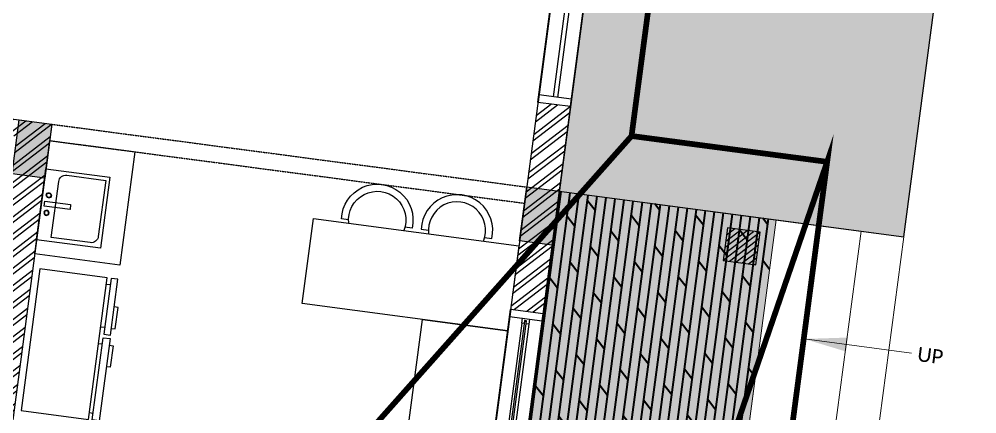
# Model space of a CAD drawing. Header units: millimetres. Extents: x -176651 to 424033, y -469666 to 486614.
# Drawn here: x 107082 to 113780, y 92307 to 95071 of the extents above; entities that cross this region are included whole.
import ezdxf

# ---------------------------------------------------------------- set-up
doc = ezdxf.new("R2010")
doc.units = ezdxf.units.MM
doc.set_wipeout_variables(frame=1)
doc.linetypes.add('1625_East Villa$0$DASHED', pattern=[0.75, 0.5, -0.25])
doc.linetypes.add('1625E_Roof Plan$0$DASHED', pattern=[0.75, 0.5, -0.25])
for name, color, linetype in [('1625_East Villa$0$ad-Arrow', 8, 'Continuous'), ('1625_East Villa$0$ad-Elevation 10', 8, 'Continuous'), ('1625_East Villa$0$ad-Furniture', 8, 'Continuous'), ('1625_East Villa$0$ad-Glass Sectionline', 8, 'Continuous'), ('1625_East Villa$0$ad-Text main', 8, 'Continuous'), ('1625_East Villa$0$ad-Verandah', 8, 'Continuous'), ('1625_East Villa$0$ad-Wall', 8, 'Continuous'), ('1625_East Villa$0$ad-Wall hatch', 8, 'Continuous'), ('1625E_Columns$0$ad-Column', 8, 'Continuous'), ('1625E_Columns$0$ad-Column Hatch', 8, 'Continuous'), ('1625E_Columns$0$ad-MS Column', 8, 'Continuous'), ('1625E_Roof Plan$0$ad-Primary Roof', 8, 'Continuous'), ('1625E_Roof Plan$0$ad-Secondary Roof', 8, 'Continuous'), ('ad-Plinth', 8, 'Continuous'), ('ad-Verandah', 33, 'Continuous')]:
    doc.layers.add(name, color=color, linetype=linetype)
doc.layers.add('1625_East Villa$0$ad-Landscape', color=8, linetype='Continuous', lineweight=35)
doc.styles.add('1625_East Villa$0$6 U T S R N_Corridor-Basement$0$grid_text', font='verdana.ttf', dxfattribs={"width": 0.9})
doc.styles.add('1625_East Villa$0$6 U T S R N_Corridor-Basement$0$Standard', font='arial.ttf')
doc.styles.add('1625_East Villa$0$Standard', font='calibril.ttf')
doc.dimstyles.new('1625_East Villa$0$6 U T S R N_Corridor-Basement$0$1.125', dxfattribs={"dimtxt": 350, "dimasz": 100, "dimexe": 75, "dimexo": 50, "dimgap": 50, "dimtad": 0, "dimdec": 0, "dimzin": 0, "dimdsep": 46, "dimtxsty": '1625_East Villa$0$6 U T S R N_Corridor-Basement$0$grid_text', "dimblk": '1625_East Villa$0$6 U T S R N_Corridor-Basement$0$_ArchTick', "dimcen": 0, "dimdle": 75, "dimclrd": 256, "dimclre": 8, "dimclrt": 7, "dimadec": 3, "dimazin": 0, "dimtfac": 1, "dimtdec": 0, "dimtofl": 0, "dimtmove": 2, "dimatfit": 2, "dimfxl": 80, "dimtolj": 1, "dimtzin": 0, "dimlwd": 18, "dimlwe": 9, "dimarcsym": 0})

# ---------------------------------------------------------------- blocks, each defined once
blk = doc.blocks.new('A$C92fa9908')
at = {"layer": 'ad-Plinth', "ltscale": 5}
blk.add_lwpolyline([(0, 13620), (12120, 13620), (12120, 0), (0, 0), (0, 4745), (2830, 4745), (2830, 8645), (0, 8645)], close=True, dxfattribs=at)
at = {"layer": 'ad-Verandah', "lineweight": 9}
blk.add_lwpolyline([(13650, 4745), (12120, 4745), (12120, 0), (6200, 0), (6200, -2045), (13650, -2045)], close=True, dxfattribs=at)
blk = doc.blocks.new('zw$C194')
at = {"layer": 'ad-Plinth', "ltscale": 5, "rotation": 352.4703876422698}
blk.add_blockref('A$C92fa9908', (-93615.8, -338009.3), dxfattribs=at)
blk = doc.blocks.new('1625_East Villa$0$zw$54AD')
blk.add_lwpolyline([(4.8, 25), (55.1, 25, 1.105542), (-442.4, 25), (-392.1, 25)], format="xyb")
blk.add_arc((-193.6, 50), 200, 345.52249, 194.47751)
blk = doc.blocks.new('1625_East Villa$0$3BHK+_A$0$ad_Fridge')
for p, q in [((0, 1000.9), (0, 0)), ((474.7, 1000.9, 0), (0, 1000.9)), ((474.7, 0, 0), (474.7, 1000.9, 0)), ((502.2, 954.4, 0), (474.7, 954.4, 0)), ((502.2, 954.4, 0), (474.7, 954.4, 0)), ((502.2, 1000.9, 0), (502.2, 606.9, 0)), ((550.5, 1000.9, 0), (502.2, 1000.9, 0)), ((550.5, 606.9, 0), (550.5, 1000.9, 0)), ((577.9, 805.8, 0), (550.5, 805.8, 0)), ((577.9, 653.4, 0), (577.9, 805.8, 0)), ((502.2, 653.4, 0), (474.7, 653.4, 0)), ((502.2, 606.9, 0), (550.5, 606.9, 0)), ((550.5, 653.4, 0), (577.9, 653.4, 0)), ((502.2, 0, 0), (502.2, 581.4, 0)), ((502.2, 581.4, 0), (550.5, 581.4, 0)), ((550.5, 581.4, 0), (550.5, 0, 0)), ((502.2, 534.9, 0), (474.7, 534.9, 0)), ((550.5, 534.9, 0), (577.9, 534.9, 0)), ((577.9, 534.9, 0), (577.9, 382.5, 0)), ((577.9, 382.5, 0), (550.5, 382.5, 0)), ((0, 0), (474.7, 0, 0)), ((502.2, 46.5, 0), (474.7, 46.5, 0)), ((550.5, 0, 0), (502.2, 0, 0))]:
    blk.add_line(p, q)
blk = doc.blocks.new('1625_East Villa$0$A$C1298c744')
for points in [[(0, -250), (-450, -250), (-450, 250), (0, 250)], [(-22.1, -24.4), (-203.9, -24.4), (-203.9, 9.7), (-22.1, 9.7)]]:
    blk.add_lwpolyline(points, close=True)
blk.add_lwpolyline([(-425, -225), (-425, 171.1, -0.414214), (-375, 221.1), (-100, 221.1), (-100, -175, -0.414214), (-150, -225)], format="xyb", close=True)
at = {"extrusion": (0, 0, -1)}
blk.add_ellipse((-44.1, 54.6), major_axis=(-12.6, 12.6), ratio=1, dxfattribs=at)
blk.add_ellipse((-44.1, 54.6), major_axis=(-10.5, -10.5), ratio=1, start_param=4.712389, end_param=10.995574, dxfattribs=at)
for major_axis, start_param, end_param in [((-12.6, -12.6), 4.712389, 10.995574), ((-10.5, -10.5), 3.141593, 9.424778)]:
    blk.add_ellipse((-44.1, -69.3), major_axis=major_axis, ratio=1, start_param=start_param, end_param=end_param)
blk = doc.blocks.new('1625_East Villa$0$zw$D46D')
at = {"layer": '1625_East Villa$0$ad-Furniture', "linetype": '1625_East Villa$0$DASHED'}
for points in [[(8540, 4745), (11890, 4745)], [(8540, 4630), (11890, 4630)]]:
    blk.add_lwpolyline(points, dxfattribs=at)
at = {"layer": '1625_East Villa$0$ad-Furniture'}
for points in [[(8540, 4630), (9140, 4630), (9140, 3830), (8540, 3830)], [(11890, 4330), (11890, 3730), (10440, 3730), (10440, 4330)], [(11290, 3730), (11890, 3730), (11890, 230), (10190, 230), (10190, 830), (11290, 830)]]:
    blk.add_lwpolyline(points, close=True, dxfattribs=at)
at = {"layer": '1625_East Villa$0$ad-Furniture', "xscale": -1}
blk.add_blockref('1625_East Villa$0$zw$54AD', (10690, 4330), dxfattribs=at)
at = {"layer": '1625_East Villa$0$ad-Furniture'}
blk.add_blockref('1625_East Villa$0$zw$54AD', (11640, 4330), dxfattribs=at)
at = {"layer": '1625_East Villa$0$ad-Furniture', "rotation": 180}
blk.add_blockref('1625_East Villa$0$A$C1298c744', (8540, 4180), dxfattribs=at)
at = {"layer": '1625_East Villa$0$ad-Furniture', "xscale": 0.9990749306197569, "yscale": 0.9990749306197569, "zscale": 0.9990749306197569}
blk.add_blockref('1625_East Villa$0$3BHK+_A$0$ad_Fridge', (8590, 2730), dxfattribs=at)
blk = doc.blocks.new('1625_East Villa$0$zw$7F57')
at = {"layer": '1625_East Villa$0$ad-Text main', "insert": (294.2, 7.4), "char_height": 80, "width": 631.603, "attachment_point": 5, "rotation": 90, "style": '1625_East Villa$0$Standard'}
blk.add_mtext('JAALI WALL', dxfattribs=at)
blk.add_wipeout([(230, 1350), (230, -1350), (0, -1350), (0, 1350)]).dxf.layer = '1625_East Villa$0$ad-Elevation 10'
at = {"layer": '1625_East Villa$0$ad-Elevation 10'}
for points in [[(0, 1300), (230, 1300), (230, 1350), (0, 1350)], [(0, -1300), (0, -1350), (230, -1350), (230, -1300)]]:
    blk.add_lwpolyline(points, close=True, dxfattribs=at)
for points in [[(0, -1350), (0, 1350)], [(230, -1350), (230, 1350)], [(100, 1300), (100, -1300)], [(130, 1300), (130, -1300)]]:
    blk.add_lwpolyline(points, dxfattribs=at)
blk = doc.blocks.new('1625_East Villa$0$zw$4DB2')
blk.add_wipeout([(0, 3050), (0, 0), (-230, 0), (-230, 3050)]).dxf.layer = '1625_East Villa$0$ad-Elevation 10'
at = {"layer": '1625_East Villa$0$ad-Elevation 10'}
for points in [[(-230, 3000), (0, 3000), (0, 3050), (-230, 3050)], [(-122, 2965), (-140, 2965), (-140, 3000), (-90, 3000), (-90, 2965), (-108, 2965), (-108, 2987), (-122, 2987)], [(-122, 85), (-140, 85), (-140, 50), (-90, 50), (-90, 85), (-108, 85), (-108, 63), (-122, 63)], [(-230, 50), (-230, 0), (0, 0), (0, 50)]]:
    blk.add_lwpolyline(points, close=True, dxfattribs=at)
for points in [[(-230, 0), (-230, 3050)], [(0, 0), (0, 3050)]]:
    blk.add_lwpolyline(points, dxfattribs=at)
at = {"layer": '1625_East Villa$0$ad-Glass Sectionline'}
for points in [[(-140, 2965), (-140, 85)], [(-90, 2965), (-90, 85)]]:
    blk.add_lwpolyline(points, dxfattribs=at)
blk.add_lwpolyline([(-110, 2982.5), (-110, 65), (-120, 65), (-120, 2982.5)], close=True, dxfattribs=at)
blk = doc.blocks.new('1625_East Villa$0$zw$42B5')
at = {"layer": '1625_East Villa$0$ad-Wall hatch', "transparency": 33554610}
h = blk.add_hatch(dxfattribs=at)
h.set_pattern_fill('ANSI32', color=256, scale=10)
h.set_pattern_definition([(45, (-1040635.14, 674820.02), (-67.351921, 67.351921), []), (45, (-1040590.24, 674820.02), (-67.351921, 67.351921), [])])
h.paths.add_polyline_path([(12120, 13620), (12120, 10220), (11890, 10220), (11890, 13390), (7240, 13390), (7240, 8645), (4245, 8645), (4245, 8875), (4445, 8875), (4445, 9370), (4560, 9370), (4560, 8760), (7010, 8760), (7010, 10500), (6360, 10500), (6360, 10615), (7010, 10615), (7010, 13390), (4560, 13390), (4560, 10615), (5560, 10615), (5560, 10500), (4445, 10500), (4445, 13390), (230, 13390), (230, 8875), (3345, 8875), (3345, 8645), (3060, 8645), (3060, 4745), (3345, 4745), (3345, 4515), (230, 4515), (230, 230), (4995, 230), (4995, 3130), (6060, 3130), (6060, 3015), (5110, 3015), (5110, 230), (8310, 230), (8310, 3015), (6860, 3015), (6860, 3130), (8310, 3130), (8310, 4630), (5110, 4630), (5110, 3930), (4995, 3930), (4995, 4515), (4245, 4515), (4245, 4745), (8540, 4745), (8540, 230), (9240, 230), (9240, 0), (0, 0), (0, 4745), (2830, 4745), (2830, 8645), (0, 8645), (0, 13620)])
h = blk.add_hatch(dxfattribs=at)
h.set_pattern_fill('ANSI32', color=256, scale=10)
h.set_pattern_definition([(45, (411299.33, 102900.03), (-67.35192, 67.35192), []), (45, (411344.235, 102900.03), (-67.35192, 67.35192), [])])
h.paths.add_polyline_path([(12120, 0), (12120, 9020), (11890, 9020), (11890, 230), (10090, 230), (10090, 0)])
blk.add_blockref('1625_East Villa$0$zw$7F57', (11890, 6695))
at = {"layer": '1625_East Villa$0$ad-Wall'}
blk.add_lwpolyline([(4245, 4745), (8540, 4745), (8540, 230), (9240, 230), (9240, 0), (0, 0)], dxfattribs=at)
at = {"rotation": 359.9999999999999}
blk.add_blockref('1625_East Villa$0$zw$4DB2', (12120, 830), dxfattribs=at)
at = {"layer": '1625_East Villa$0$ad-Wall'}
blk.add_lwpolyline([(12120, 0), (12120, 9020), (11890, 9020), (11890, 230), (10090, 230), (10090, 0)], close=True, dxfattribs=at)
blk = doc.blocks.new('1625_East Villa$0$6 U T S R N_Corridor-Basement$0$_ArchTick')
at = {"color": 0, "linetype": 'ByBlock', "const_width": 0.15}
blk.add_lwpolyline([(-0.5, -0.5), (0.5, 0.5)], dxfattribs=at)
blk = doc.blocks.new('1625E_Roof Plan')
at = {"layer": '1625E_Roof Plan$0$ad-Primary Roof', "linetype": '1625E_Roof Plan$0$DASHED', "ltscale": 2, "const_width": 40}
blk.add_lwpolyline([(12570, 8195), (12570, 5195)], dxfattribs=at)
at = {"layer": '1625E_Roof Plan$0$ad-Secondary Roof', "linetype": '1625E_Roof Plan$0$DASHED', "ltscale": 2, "const_width": 40}
for points in [[(13950, 5195), (13188.8, 1425), (13950, -2345)], [(12570, 5195), (10022.5, 1425), (12570, -2345), (13950, -2345), (13950, 5195)]]:
    blk.add_lwpolyline(points, close=True, dxfattribs=at)
blk = doc.blocks.new('1625E_Columns$0$A$C42b14ea2')
at = {"layer": '1625E_Columns$0$ad-MS Column'}
h = blk.add_hatch(dxfattribs=at)
h.set_pattern_fill('ANSI31', color=256, scale=10)
h.set_pattern_definition([(45, (-1729784.14, 638048.958), (-22.4506403, 22.4506403), [])])
h.paths.add_polyline_path([(0, 0), (230, 0), (230, 230), (0, 230)])
blk.add_lwpolyline([(0, 0), (230, 0), (230, 230), (0, 230)], close=True, dxfattribs=at)
blk = doc.blocks.new('1625E_Columns$0$zw$6AA0')
at = {"layer": '1625E_Columns$0$ad-Column Hatch', "transparency": 33554687}
h = blk.add_hatch(color=256, dxfattribs=at)
h.dxf.hatch_style = 1
h.paths.add_polyline_path([(0, -230), (380, -230), (380, 0), (0, 0)])
at = {"layer": '1625E_Columns$0$ad-Column'}
blk.add_lwpolyline([(0, -230), (380, -230), (380, 0), (0, 0)], close=True, dxfattribs=at)
blk = doc.blocks.new('1625E_Columns')
blk.add_blockref('1625E_Columns$0$A$C42b14ea2', (13320, 4415))
at = {"layer": '1625E_Columns$0$ad-Column', "xscale": -1.000000000000001, "rotation": 90}
for p in [(8310, 4745), (11890, 4745)]:
    blk.add_blockref('1625E_Columns$0$zw$6AA0', p, dxfattribs=at)
blk = doc.blocks.new('1625_East Villa$0$zw$959F')
at = {"transparency": 33554559}
h = blk.add_hatch(color=256, dxfattribs=at)
h.dxf.hatch_style = 1
h.set_gradient(color1=(153, 204, 0), color2=(63, 127, 0), tint=1, name='INVSPHERICAL')
h.paths.add_polyline_path([(0, -8875), (2430, -8875), (2430, -4975), (0, -4975)])
h = blk.add_hatch(dxfattribs=at)
h.set_pattern_fill('GRASS', color=74)
h.set_pattern_definition([(90, (-1096435.541, 661200.024), (-17.96051224, 17.96051224), [4.7625, -31.1585245]), (45, (-1096435.54, 661200.024), (-17.96051224, 17.96051224), [4.7625, -20.6375]), (135, (-1096435.54, 661200.024), (-17.96051224, -17.96051224), [4.7625, -20.6375])])
h.paths.add_polyline_path([(0, -8875), (2430, -8875), (2430, -4975), (0, -4975)])
h = blk.add_hatch(color=43, dxfattribs=at)
h.dxf.hatch_style = 1
h.paths.add_polyline_path([(1530, -8875), (0, -8875), (0, -13620), (-5920, -13620), (-5920, -15665), (1530, -15665)])
at = {"layer": '1625_East Villa$0$ad-Landscape', "transparency": 33554687}
h = blk.add_hatch(dxfattribs=at)
h.set_pattern_fill('DOLMIT', color=44, scale=10, angle=90)
h.set_pattern_definition([(90, (-1096435.54, 661200.024), (-63.5, 5e-14), []), (135, (-1096435.54, 661200.02), (-126.999913, -126.999913), [89.80256, -179.605122])])
h.paths.add_polyline_path([(1530, -8875), (0, -8875), (0, -13620), (-5920, -13620), (-5920, -15665), (1530, -15665)])
at = {"layer": '1625_East Villa$0$ad-Elevation 10'}
blk.add_lwpolyline([(0, -8875), (2430, -8875), (2430, -4975), (0, -4975)], close=True, dxfattribs=at)
at = {"layer": '1625_East Villa$0$ad-Verandah', "lineweight": 9}
for points in [[(1530, -8875), (0, -8875), (0, -13620), (-5920, -13620), (-5920, -15665), (1530, -15665)], [(1830, -10475), (1530, -10475), (1530, -8875), (1830, -8875)], [(2130, -10475), (1830, -10475), (1830, -8875), (2130, -8875)], [(2430, -10475), (2130, -10475), (2130, -8875), (2430, -8875)]]:
    blk.add_lwpolyline(points, close=True, dxfattribs=at)
at = {"layer": '1625_East Villa$0$ad-Text main', "insert": (2722.8, -9675.7, 0), "char_height": 100, "width": 207.6, "attachment_point": 5, "style": '1625_East Villa$0$6 U T S R N_Corridor-Basement$0$Standard', "bg_fill": 2}
blk.add_mtext('{\\fCalibri Light|b0|i0|c0|p34;UP}', dxfattribs=at)
at = {"layer": '1625_East Villa$0$ad-Arrow'}
blk.add_leader([(1834.3, -9675), (2590.9, -9675)], dimstyle='1625_East Villa$0$6 U T S R N_Corridor-Basement$0$1.125', override={"dimscale": 1, "dimasz": 300, "dimgap": 50, "dimtad": 0}, dxfattribs=at)
blk = doc.blocks.new('1625_East Villa')
at = {"layer": '1625_East Villa$0$ad-Verandah'}
blk.add_blockref('1625_East Villa$0$zw$959F', (12120, 13620), dxfattribs=at)
at = {"layer": '1625_East Villa$0$ad-Furniture'}
blk.add_blockref('1625_East Villa$0$zw$D46D', (0, 0), dxfattribs=at)
at = {"layer": '1625_East Villa$0$ad-Wall'}
blk.add_blockref('1625_East Villa$0$zw$42B5', (0, 0), dxfattribs=at)
for name in ['1625E_Roof Plan', '1625E_Columns']:
    blk.add_blockref(name, (0, 0))
blk = doc.blocks.new("All Plot's Villa Plans")
at = {"ltscale": 5, "rotation": 352.4703876422526}
blk.add_blockref('1625_East Villa', (98223.1, 90749.5), dxfattribs=at)

msp = doc.modelspace()

# ---------------------------------------------------------------- block references
at = {"ltscale": 5}
msp.add_blockref("All Plot's Villa Plans", (0, 0), dxfattribs=at)

# ---------------------------------------------------------------- next in the draw order: block references
msp.add_blockref('zw$C194', (191838.8, 428758.8), dxfattribs=at)

doc.saveas('drawing.dxf')
